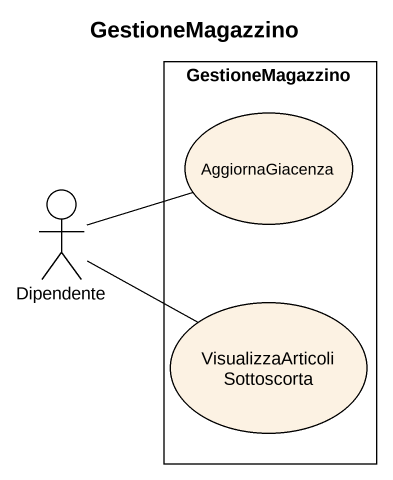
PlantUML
@startuml
title GestioneMagazzino
rectangle GestioneMagazzino {
  usecase AggiornaGiacenza
  usecase "VisualizzaArticoliSottoscorta" as VisualizzaArticoliSottoscort
}
actor Dipendente
Dipendente -right- AggiornaGiacenza
Dipendente -right- VisualizzaArticoliSottoscort
@enduml
